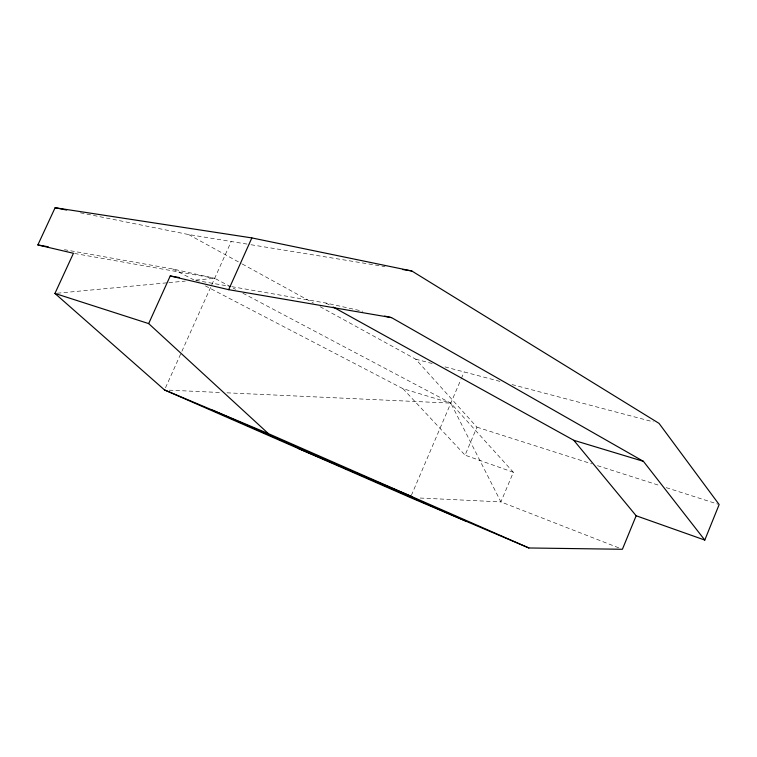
<?xml version="1.0" encoding="UTF-8"?>
<svg xmlns="http://www.w3.org/2000/svg" width="757" height="757" viewBox="0 0 757 757"><rect width="100%" height="100%" fill="white"/><g stroke="black" fill="none" stroke-linecap="round" stroke-linejoin="round"><path stroke-width="0.57" stroke-dasharray="3.79 2.84" d="M242.893 293.214L450.812 403.131L513.369 472.273L500.907 501.91L418.659 497.964M513.369 472.273L465.063 455.165L476.957 427.166L415.688 359.159L319.672 306.481M411.363 495.4L460.928 379.475M461.382 378.396L464.145 371.942M165.49 387.802L181.406 352.374M181.888 351.305L231.216 241.502M57.286 293.214L167.704 282.758M168.877 282.645L185.323 281.084M195.893 280.09L214.685 278.302L235.578 289.354M169.237 390.167L219.899 392.495M226.968 392.826L450.812 403.131L500.907 501.91L621.317 548.844M80.412 212.812L188.569 234.538L249.857 244.549M251.031 244.738L385.02 266.615M195.789 280.412L230.648 286.468M231.803 286.666L325.917 303.037L362.764 311.222M74.602 253.481L214.685 278.302L172.956 269.028L64.411 249.678M415.688 359.159L432.588 363.615M444.984 366.89L500.614 381.566M512.016 384.575L653.338 421.867M205.365 285.891L402.951 388.672L450.812 403.131M476.957 427.166L591.86 463.88M597.491 465.678L660.577 485.833M666.207 487.631L718.024 504.19M172.956 269.028L193.858 279.901M188.569 234.538L241.218 263.427M242.249 263.994L313.483 303.084M325.917 303.037L331.083 305.894M402.951 388.672L465.063 455.165"/><path stroke-width="1.14" d="M636.154 515.754L704.786 540.063L719.15 504.55L659.035 423.371L411.817 270.987L251.854 237.916L55.11 207.73L37.85 244.937L73.448 253.283L54.939 293.442L164.524 389.95L410.436 497.576L528.888 547.973L622.405 549.27L636.154 515.754L573.806 440.3L333.146 307.039M528.888 547.973L268.432 433.657L148.665 323.589L170.23 275.964L228.671 289.666L251.854 237.916M402.497 269.473L411.817 270.987M228.671 289.666L391.549 317.628L643.422 461.344L704.786 540.063M170.23 275.964L179.523 277.582M37.85 244.937L48.24 246.791M55.11 207.73L66.607 210.039M384.641 316.085L391.549 317.628M573.806 440.3L643.422 461.344M54.939 293.442L148.665 323.589M164.524 389.95L268.432 433.657M298.315 448.504L411.865 496.611M212.462 410.114L465.867 521.157"/></g></svg>
